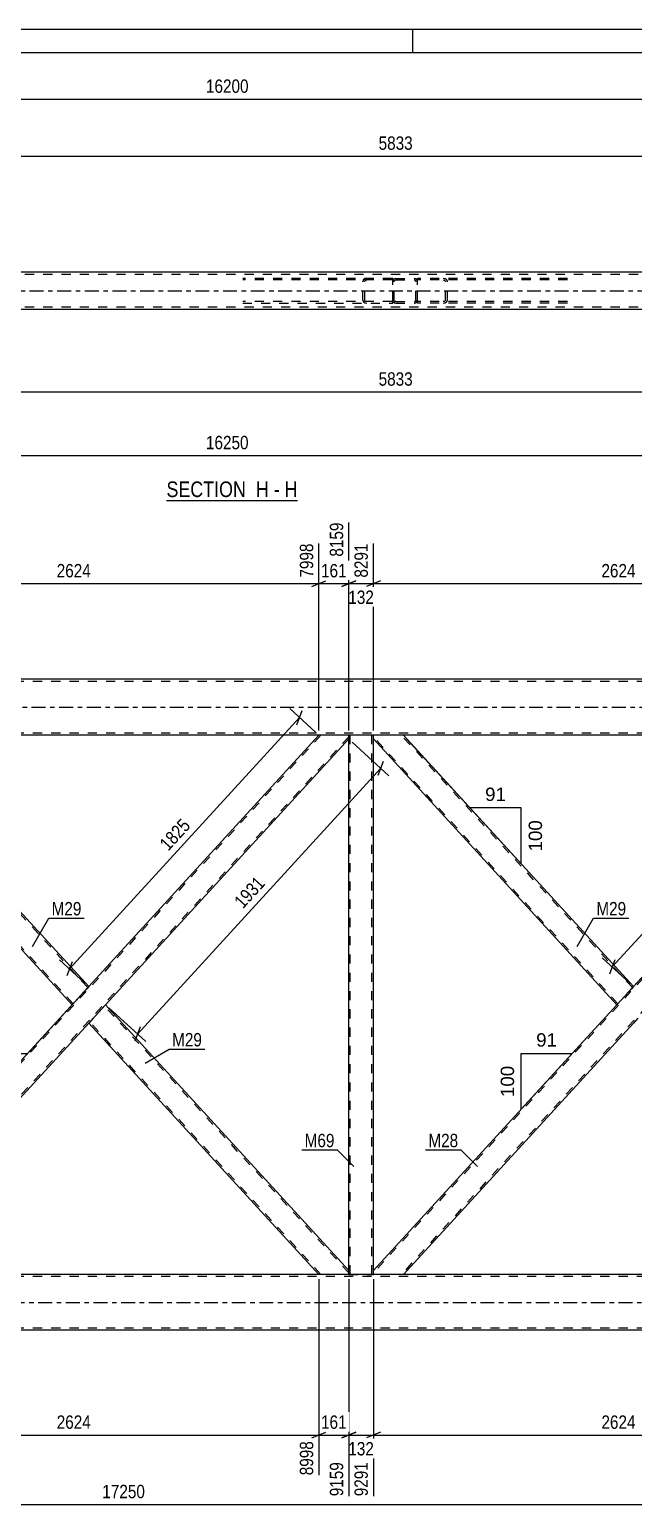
# Model space of a CAD drawing. Header units: millimetres. Extents: x -81 to 760, y -449 to 145.
# Drawn here: x 258 to 387.3, y -171 to 145.3 of the extents above; entities that cross this region are included whole.
import ezdxf

# ---------------------------------------------------------------- set-up
doc = ezdxf.new("R2010")
doc.units = ezdxf.units.MM
doc.linetypes.add('DXK_LINE_DOT2', pattern=[3.9198, 1.9599, -1.9599])
doc.linetypes.add('DXK_LINE_DOT3', pattern=[5.9187, 2.979, -0.9799, 0.9799, -0.9799])
doc.styles.add('Arial', font='ARIAL.TTF', dxfattribs={"height": 0.2})
doc.styles.add('Arial Narrow', font='ARIALN.TTF', dxfattribs={"height": 0.2})

# ---------------------------------------------------------------- blocks, each defined once
blk = doc.blocks.new('Unknown-389626899-1162 - 18990')
at = {"color": 5, "linetype": 'Continuous'}
for p, q in [((760.08, 145.34), (-80.92, 145.34)), ((340.08, 140.34), (340.08, 145.34)), ((755.08, 140.34), (-75.92, 140.34))]:
    blk.add_line(p, q, dxfattribs=at)
blk = doc.blocks.new('Unknown-389626899-20 - 47854')
at = {"color": 6, "linetype": 'Continuous'}
blk.add_line((287.31, 44.33), (315.38, 44.33), dxfattribs=at)
at = {"color": 0, "linetype": 'Continuous'}
blk.add_wipeout([(305.42, 45.08), (305.42, 48.58), (287.31, 48.58), (287.31, 45.08)], dxfattribs=at)
at = {"color": 7, "linetype": 'Continuous', "style": 'Arial Narrow'}
blk.add_text('SECTION ', height=3.34, dxfattribs=at).set_placement((287.31, 45.08))
at = {"color": 0, "linetype": 'Continuous'}
blk.add_wipeout([(309.23, 45.08), (309.23, 48.58), (306.47, 48.58), (306.47, 45.08)], dxfattribs=at)
blk.add_wipeout([(311.56, 45.08), (311.56, 48.58), (310.28, 48.58), (310.28, 45.08)], dxfattribs=at)
at = {"color": 7, "linetype": 'Continuous', "style": 'Arial Narrow'}
blk.add_text('H', height=3.34, dxfattribs=at).set_placement((306.47, 45.08))
at = {"color": 0, "linetype": 'Continuous'}
blk.add_wipeout([(315.38, 45.08), (315.38, 48.58), (312.61, 48.58), (312.61, 45.08)], dxfattribs=at)
at = {"color": 7, "linetype": 'Continuous', "style": 'Arial Narrow'}
for s, p in [('H', (312.61, 45.08)), ('-', (310.28, 45.08))]:
    blk.add_text(s, height=3.34, dxfattribs=at).set_placement(p)
blk = doc.blocks.new('Part-389626899-6551 - 6530')
at = {"color": 7, "linetype": 'DXK_LINE_DOT2'}
for p, q in [((320.37, -6), (214.97, -121.27)), ((326.36, -6.33), (220.96, -121.6)), ((326.36, -6), (319.94, -6)), ((270.67, -59.89), (267.09, -63.8)), ((274.24, -63.8), (270.67, -67.71)), ((221.4, -121.6), (214.97, -121.6))]:
    blk.add_line(p, q, dxfattribs=at)
at = {"color": 2, "linetype": 'Continuous'}
for p, q in [((319.94, -6), (270.67, -59.89)), ((326.36, -6.8), (326.36, -6)), ((326.36, -6.8), (274.24, -63.8)), ((267.09, -63.8), (214.97, -120.8)), ((270.67, -67.71), (221.4, -121.6)), ((214.97, -121.6), (214.97, -120.8))]:
    blk.add_line(p, q, dxfattribs=at)
blk = doc.blocks.new('Part-389626899-6556 - 6530')
at = {"color": 7, "linetype": 'DXK_LINE_DOT2'}
for p, q in [((221.4, -6), (214.97, -6)), ((214.97, -6.48), (214.97, -6)), ((267.31, -63.56), (214.97, -6.33)), ((270.45, -60.12), (220.96, -6)), ((270.63, -59.92), (270.23, -60.36)), ((267.31, -63.56), (267.32, -63.54))]:
    blk.add_line(p, q, dxfattribs=at)
at = {"color": 2, "linetype": 'Continuous'}
for p, q in [((270.67, -59.89), (221.4, -6)), ((214.97, -6.8), (214.97, -6.48)), ((267.09, -63.8), (214.97, -6.8)), ((270.67, -59.89), (270.23, -60.36)), ((270.23, -60.36), (267.09, -63.8))]:
    blk.add_line(p, q, dxfattribs=at)
blk = doc.blocks.new('Part-389626899-6561 - 6530')
at = {"color": 7, "linetype": 'DXK_LINE_DOT2'}
for p, q in [((437.04, -6), (331.64, -121.27)), ((443.03, -6.33), (337.63, -121.6)), ((443.03, -6), (436.6, -6)), ((443.03, -6.48), (443.03, -6)), ((387.33, -59.89), (383.76, -63.8)), ((390.91, -63.8), (387.33, -67.71)), ((338.06, -121.6), (331.64, -121.6))]:
    blk.add_line(p, q, dxfattribs=at)
at = {"color": 2, "linetype": 'Continuous'}
for p, q in [((436.6, -6), (387.33, -59.89)), ((443.03, -6.8), (390.91, -63.8)), ((443.03, -6.52), (443.03, -6.48)), ((443.03, -6.8), (443.03, -6.52)), ((383.76, -63.8), (331.64, -120.8)), ((387.33, -67.71), (338.06, -121.6)), ((331.64, -121.6), (331.64, -120.8))]:
    blk.add_line(p, q, dxfattribs=at)
blk = doc.blocks.new('Part-389626899-6566 - 6530')
at = {"color": 2, "linetype": 'Continuous'}
for p, q in [((331.64, -6.8), (331.64, -6)), ((387.33, -59.89), (338.06, -6)), ((383.76, -63.8), (331.64, -6.8)), ((387.33, -59.89), (386.9, -60.36)), ((386.9, -60.36), (383.76, -63.8))]:
    blk.add_line(p, q, dxfattribs=at)
at = {"color": 7, "linetype": 'DXK_LINE_DOT2'}
for p, q in [((338.06, -6), (331.64, -6)), ((383.97, -63.56), (331.64, -6.33)), ((387.12, -60.12), (337.63, -6)), ((387.3, -59.92), (386.9, -60.36)), ((383.97, -63.56), (383.99, -63.54))]:
    blk.add_line(p, q, dxfattribs=at)
blk = doc.blocks.new('Part-389626899-6586 - 6530')
at = {"color": 7, "linetype": 'DXK_LINE_DOT2'}
for p, q in [((331.64, -6), (326.36, -6)), ((326.36, -6.8), (326.36, -6)), ((326.68, -121.6), (326.68, -6)), ((331.32, -121.6), (331.32, -6)), ((331.64, -6.8), (331.64, -6)), ((326.36, -121.6), (326.36, -120.8)), ((326.36, -121.6), (331.64, -121.6)), ((331.64, -121.6), (331.64, -120.8))]:
    blk.add_line(p, q, dxfattribs=at)
at = {"color": 2, "linetype": 'Continuous'}
for p, q in [((326.36, -120.8), (326.36, -6.8)), ((331.64, -120.8), (331.64, -6.8))]:
    blk.add_line(p, q, dxfattribs=at)
blk = doc.blocks.new('Part-389626899-6623 - 6530')
at = {"color": 2, "linetype": 'Continuous'}
for p, q in [((274.24, -63.8), (270.67, -67.71)), ((326.36, -120.8), (274.24, -63.8)), ((319.94, -121.6), (270.67, -67.71)), ((326.36, -121.6), (326.36, -120.8))]:
    blk.add_line(p, q, dxfattribs=at)
at = {"color": 7, "linetype": 'DXK_LINE_DOT2'}
for p, q in [((326.36, -121.27), (274.03, -64.04)), ((270.88, -67.48), (270.9, -67.46)), ((320.37, -121.6), (270.88, -67.48)), ((326.36, -121.6), (319.94, -121.6)), ((326.36, -121.6), (326.36, -121.57))]:
    blk.add_line(p, q, dxfattribs=at)
blk = doc.blocks.new('Part-389626899-6707 - 6530')
at = {"color": 7, "linetype": 'DXK_LINE_DOT2'}
for p, q in [((578.17, -122.08), (-40, -122.08)), ((578.17, -133.12), (-40, -133.12)), ((578.17, -133.6), (-27.5, -133.6))]:
    blk.add_line(p, q, dxfattribs=at)
at = {"color": 2, "linetype": 'Continuous'}
for p, q in [((578.17, -121.6), (-35.2, -121.6)), ((439.17, -133.6), (224.77, -133.6))]:
    blk.add_line(p, q, dxfattribs=at)
at = {"color": 7, "linetype": 'DXK_LINE_DOT3'}
blk.add_line((-42, -127.6), (578.17, -127.6), dxfattribs=at)
blk = doc.blocks.new('Part-389626899-6712 - 6530')
at = {"color": 2, "linetype": 'Continuous'}
for p, q in [((443.67, 6), (0, 6)), ((439.17, -6), (218.83, -6))]:
    blk.add_line(p, q, dxfattribs=at)
at = {"color": 7, "linetype": 'DXK_LINE_DOT2'}
for p, q in [((578.17, 5.52), (0, 5.52)), ((578.17, -5.52), (0, -5.52))]:
    blk.add_line(p, q, dxfattribs=at)
at = {"color": 7, "linetype": 'DXK_LINE_DOT3'}
blk.add_line((-2, 0), (578.17, 0), dxfattribs=at)
blk = doc.blocks.new('Part-389626899-47861 - 47854')
at = {"color": 7, "linetype": 'DXK_LINE_DOT2'}
for p, q in [((336.41, 91.95), (336.16, 91.9)), ((336.41, 91.95), (340.41, 91.95)), ((340.65, 91.9), (340.41, 91.95)), ((335.82, 91.55), (335.77, 91.31)), ((335.77, 87.31), (335.77, 91.31)), ((336.09, 91.31), (336.11, 91.43)), ((336.09, 87.31), (336.09, 91.31)), ((336.28, 91.61), (336.41, 91.63)), ((336.41, 91.63), (340.41, 91.63)), ((340.41, 91.63), (340.53, 91.61)), ((340.7, 91.43), (340.73, 91.31)), ((340.73, 87.31), (340.73, 91.31)), ((341.05, 91.31), (341, 91.55)), ((341.05, 87.31), (341.05, 91.31)), ((335.77, 87.31), (335.82, 87.07)), ((336.11, 87.19), (336.09, 87.31)), ((336.16, 86.72), (336.41, 86.67)), ((336.41, 86.99), (336.28, 87.01)), ((336.41, 86.99), (340.41, 86.99)), ((336.41, 86.67), (340.41, 86.67)), ((340.53, 87.01), (340.41, 86.99)), ((340.41, 86.67), (340.65, 86.72)), ((340.73, 87.31), (340.7, 87.19)), ((341, 87.07), (341.05, 87.31))]:
    blk.add_line(p, q, dxfattribs=at)
for centre, radius, start, end in [((336.41, 91.31), 0.64, 112.5, 157.5), ((340.41, 91.31), 0.64, 22.5, 67.5), ((336.41, 91.31), 0.32, 112.5, 157.5), ((340.41, 91.31), 0.32, 22.5, 67.5), ((336.41, 87.31), 0.64, 202.5, 247.5), ((336.41, 87.31), 0.32, 202.5, 247.5), ((340.41, 87.31), 0.32, 292.5, 337.5), ((340.41, 87.31), 0.64, 292.5, 337.5)]:
    blk.add_arc(centre, radius, start, end, dxfattribs=at)
blk = doc.blocks.new('Part-389626899-47876 - 47854')
at = {"color": 7, "linetype": 'DXK_LINE_DOT2'}
for p, q in [((580.38, 92.83), (9.41, 92.83)), ((580.38, 85.79), (9.41, 85.79))]:
    blk.add_line(p, q, dxfattribs=at)
at = {"color": 2, "linetype": 'Continuous'}
for p, q in [((453.07, 93.31), (223.74, 93.31)), ((453.07, 85.31), (223.74, 85.31))]:
    blk.add_line(p, q, dxfattribs=at)
at = {"color": 7, "linetype": 'DXK_LINE_DOT3'}
blk.add_line((9.41, 89.31), (580.38, 89.31), dxfattribs=at)
blk = doc.blocks.new('Part-389626899-47958 - 47854')
at = {"color": 7, "linetype": 'DXK_LINE_DOT2'}
for p, q in [((335.63, 91.95), (303.64, 91.95)), ((330.21, 91.95), (329.88, 91.9)), ((335.77, 91.93), (335.63, 91.95)), ((335.77, 86.69), (335.77, 91.93)), ((335.63, 91.63), (303.64, 91.63)), ((329.41, 91.55), (329.34, 91.31)), ((329.34, 87.31), (329.34, 91.31)), ((329.78, 91.31), (329.81, 91.43)), ((329.78, 87.31), (329.78, 91.31)), ((330.04, 91.61), (330.21, 91.63)), ((335.63, 91.63), (335.77, 91.61)), ((335.63, 86.99), (303.64, 86.99)), ((303.64, 86.67), (335.63, 86.67)), ((329.34, 87.31), (329.41, 87.07)), ((329.81, 87.19), (329.78, 87.31)), ((329.88, 86.72), (330.21, 86.67)), ((330.21, 86.99), (330.04, 87.01)), ((335.63, 86.99), (335.77, 87.01)), ((335.63, 86.67), (335.77, 86.69))]:
    blk.add_line(p, q, dxfattribs=at)
for centre, radius, start, end in [((330.08, 91.14), 0.792, 104.8339, 148.022), ((330.15, 91.22), 0.396, 104.8339, 148.022), ((330.08, 87.48), 0.792, 211.978, 255.1661), ((330.15, 87.4), 0.396, 211.978, 255.1661)]:
    blk.add_arc(centre, radius, start, end, dxfattribs=at)
blk = doc.blocks.new('Part-389626899-47961 - 47854')
at = {"color": 7, "linetype": 'DXK_LINE_DOT2'}
for p, q in [((341.18, 91.95), (341.05, 91.93)), ((341.05, 86.69), (341.05, 91.93)), ((373.18, 91.95), (341.18, 91.95)), ((346.93, 91.9), (346.6, 91.95)), ((341.18, 91.63), (341.05, 91.61)), ((373.18, 91.63), (341.18, 91.63)), ((346.6, 91.63), (346.77, 91.61)), ((347, 91.43), (347.04, 91.31)), ((347.04, 87.31), (347.04, 91.31)), ((347.47, 91.31), (347.4, 91.55)), ((347.47, 87.31), (347.47, 91.31)), ((341.05, 87.01), (341.18, 86.99)), ((341.18, 86.67), (341.05, 86.69)), ((373.18, 86.99), (341.18, 86.99)), ((373.18, 86.67), (341.18, 86.67)), ((346.77, 87.01), (346.6, 86.99)), ((346.6, 86.67), (346.93, 86.72)), ((347.04, 87.31), (347, 87.19)), ((347.4, 87.07), (347.47, 87.31))]:
    blk.add_line(p, q, dxfattribs=at)
for centre, radius, start, end in [((346.73, 91.14), 0.792, 31.978, 75.1661), ((346.67, 91.22), 0.396, 31.978, 75.1661), ((346.67, 87.4), 0.396, 284.8339, 328.022), ((346.73, 87.48), 0.792, 284.8339, 328.022)]:
    blk.add_arc(centre, radius, start, end, dxfattribs=at)
blk = doc.blocks.new('StraightDimension-389626899-7749 - 6530')
at = {"color": 7, "linetype": 'Continuous'}
for p, q in [((266.53, -56.11), (315.8, -2.22)), ((319.2, -5.33), (313.7, -0.29)), ((315.23, -3.73), (316.37, -0.71)), ((269.93, -59.21), (264.43, -54.18)), ((267.1, -54.59), (265.96, -57.62))]:
    blk.add_line(p, q, dxfattribs=at)
at = {"color": 0}
blk.add_wipeout([(293.48, -25.51), (290.38, -22.68), (284.64, -28.96), (287.74, -31.8)], dxfattribs=at)
at = {"color": 3, "style": 'Arial Narrow'}
blk.add_text('1825', height=2.863, rotation=47.5612, dxfattribs=at).set_placement((287.7, -30.95))
blk = doc.blocks.new('StraightDimension-389626899-7785 - 6530')
at = {"color": 7, "linetype": 'Continuous'}
for p, q in [((435.87, -5.33), (429.9, 0.13)), ((382.74, -55.68), (432.01, -1.8)), ((431.44, -3.31), (432.58, -0.28)), ((386.6, -59.21), (380.63, -53.76)), ((383.31, -54.17), (382.17, -57.2))]:
    blk.add_line(p, q, dxfattribs=at)
at = {"color": 0}
blk.add_wipeout([(409.69, -25.09), (406.59, -22.26), (400.85, -28.54), (403.95, -31.37)], dxfattribs=at)
at = {"color": 3, "style": 'Arial Narrow'}
blk.add_text('1825', height=2.863, rotation=47.5612, dxfattribs=at).set_placement((403.91, -30.53))
blk = doc.blocks.new('StraightDimension-389626899-7734 - 6530')
at = {"color": 7, "linetype": 'Continuous'}
for p, q in [((327.1, -7.47), (334.97, -14.68)), ((332.63, -14.57), (333.77, -11.54)), ((281.09, -70.06), (333.2, -13.06)), ((274.98, -64.47), (282.86, -71.68)), ((281.66, -68.54), (280.52, -71.57))]:
    blk.add_line(p, q, dxfattribs=at)
at = {"color": 0}
blk.add_wipeout([(309.46, -37.91), (306.36, -35.07), (300.62, -41.36), (303.72, -44.19)], dxfattribs=at)
at = {"color": 3, "style": 'Arial Narrow'}
blk.add_text('1931', height=2.863, rotation=47.5612, dxfattribs=at).set_placement((303.68, -43.34))
blk = doc.blocks.new('AngleDimension-389626899-38762 - 6530')
at = {"color": 7, "linetype": 'Continuous'}
for p, q in [((319.26, -6.74), (257.53, -74.26)), ((246.6, -74.26), (257.53, -74.26)), ((246.6, -86.21), (257.53, -74.26)), ((246.6, -86.21), (246.6, -74.26))]:
    blk.add_line(p, q, dxfattribs=at)
at = {"color": 0}
for points in [[(254.89, -73.36), (254.89, -69.16), (249.24, -69.16), (249.24, -73.36)], [(245.7, -76.3), (241.5, -76.3), (241.5, -84.17), (245.7, -84.17)]]:
    blk.add_wipeout(points, dxfattribs=at)
at = {"color": 3, "style": 'Arial'}
blk.add_text('91', height=2.865, dxfattribs=at).set_placement((249.84, -72.76))
blk.add_text('100', height=2.865, rotation=90.0002, dxfattribs=at).set_placement((245.1, -83.57))
blk = doc.blocks.new('AngleDimension-389626899-38766 - 6530')
at = {"color": 7, "linetype": 'Continuous'}
for p, q in [((435.93, -6.74), (374.19, -74.26)), ((363.26, -74.26), (374.19, -74.26)), ((363.26, -86.21), (374.19, -74.26)), ((363.26, -86.21), (363.26, -74.26))]:
    blk.add_line(p, q, dxfattribs=at)
at = {"color": 0}
for points in [[(371.55, -73.36), (371.55, -69.16), (365.9, -69.16), (365.9, -73.36)], [(362.36, -76.3), (358.16, -76.3), (358.16, -84.17), (362.36, -84.17)]]:
    blk.add_wipeout(points, dxfattribs=at)
at = {"color": 3, "style": 'Arial'}
blk.add_text('91', height=2.865, dxfattribs=at).set_placement((366.5, -72.76))
blk.add_text('100', height=2.865, rotation=90.0002, dxfattribs=at).set_placement((361.76, -83.57))
blk = doc.blocks.new('AngleDimension-389626899-38789 - 6530')
at = {"color": 7, "linetype": 'Continuous'}
for p, q in [((338.74, -6.74), (352.31, -21.59)), ((363.25, -21.59), (352.31, -21.59)), ((363.25, -33.54), (352.31, -21.59)), ((363.25, -33.54), (363.25, -21.59))]:
    blk.add_line(p, q, dxfattribs=at)
at = {"color": 0}
for points in [[(360.6, -20.69), (360.6, -16.49), (354.96, -16.49), (354.96, -20.69)], [(368.35, -23.63), (364.15, -23.63), (364.15, -31.5), (368.35, -31.5)]]:
    blk.add_wipeout(points, dxfattribs=at)
at = {"color": 3, "style": 'Arial'}
blk.add_text('91', height=2.865, dxfattribs=at).set_placement((355.56, -20.09))
blk.add_text('100', height=2.865, rotation=90.0002, dxfattribs=at).set_placement((367.75, -30.9))
blk = doc.blocks.new('StraightDimension-389626899-38972 - 6530')
at = {"color": 7, "linetype": 'Continuous'}
for p, q in [((331.64, -5), (331.64, 35.12)), ((436.6, -5), (436.6, 36.95)), ((333.14, 27.11), (330.14, 25.91)), ((331.64, 26.51), (436.6, 26.51)), ((435.1, 25.91), (438.1, 27.11))]:
    blk.add_line(p, q, dxfattribs=at)
at = {"color": 0, "linetype": 'Continuous'}
blk.add_wipeout([(436, 37.55), (431.8, 37.55), (431.8, 27.21), (436, 27.21)], dxfattribs=at)
at = {"color": 0}
blk.add_wipeout([(388.38, 27.26), (388.38, 31.46), (379.87, 31.46), (379.87, 27.26)], dxfattribs=at)
at = {"color": 3, "linetype": 'Continuous', "style": 'Arial Narrow'}
blk.add_text('10915', height=2.863, rotation=90.0002, dxfattribs=at).set_placement((435.4, 27.81))
at = {"color": 3, "style": 'Arial Narrow'}
blk.add_text('2624', height=2.863, dxfattribs=at).set_placement((380.47, 27.86))
blk = doc.blocks.new('StraightDimension-389626899-38973 - 6530')
at = {"color": 7, "linetype": 'Continuous'}
for p, q in [((326.36, -5), (326.36, 39.62)), ((331.64, -5), (331.64, 35.12)), ((324.86, 25.91), (327.86, 27.11)), ((326.36, 26.51), (331.64, 26.51)), ((333.14, 27.11), (330.14, 25.91))]:
    blk.add_line(p, q, dxfattribs=at)
at = {"color": 0}
blk.add_wipeout([(332.34, 21.56), (332.34, 25.76), (325.66, 25.76), (325.66, 21.56)], dxfattribs=at)
at = {"color": 3, "style": 'Arial Narrow'}
blk.add_text('132', height=2.863, dxfattribs=at).set_placement((326.26, 22.16))
at = {"color": 0, "linetype": 'Continuous'}
blk.add_wipeout([(331.04, 35.72), (326.84, 35.72), (326.84, 27.21), (331.04, 27.21)], dxfattribs=at)
at = {"color": 3, "linetype": 'Continuous', "style": 'Arial Narrow'}
blk.add_text('8291', height=2.863, rotation=90.0002, dxfattribs=at).set_placement((330.44, 27.81))
blk = doc.blocks.new('StraightDimension-389626899-38974 - 6530')
at = {"color": 7, "linetype": 'Continuous'}
for p, q in [((326.36, -5), (326.36, 39.62)), ((319.94, -5), (319.94, 35.12)), ((318.44, 25.91), (321.44, 27.11)), ((319.94, 26.51), (326.36, 26.51)), ((327.86, 27.11), (324.86, 25.91))]:
    blk.add_line(p, q, dxfattribs=at)
at = {"color": 0}
blk.add_wipeout([(326.49, 27.26), (326.49, 31.46), (319.81, 31.46), (319.81, 27.26)], dxfattribs=at)
at = {"color": 0, "linetype": 'Continuous'}
blk.add_wipeout([(325.76, 40.22), (321.56, 40.22), (321.56, 31.71), (325.76, 31.71)], dxfattribs=at)
at = {"color": 3, "linetype": 'Continuous', "style": 'Arial Narrow'}
blk.add_text('8159', height=2.863, rotation=90.0002, dxfattribs=at).set_placement((325.16, 32.31))
at = {"color": 3, "style": 'Arial Narrow'}
blk.add_text('161', height=2.863, dxfattribs=at).set_placement((320.41, 27.86))
blk = doc.blocks.new('StraightDimension-389626899-38975 - 6530')
at = {"color": 7, "linetype": 'Continuous'}
for p, q in [((214.97, -5), (214.97, 35.12)), ((319.94, -5), (319.94, 35.12)), ((216.47, 27.11), (213.47, 25.91)), ((214.97, 26.51), (319.94, 26.51)), ((318.44, 25.91), (321.44, 27.11))]:
    blk.add_line(p, q, dxfattribs=at)
at = {"color": 0, "linetype": 'Continuous'}
blk.add_wipeout([(319.34, 35.72), (315.14, 35.72), (315.14, 27.21), (319.34, 27.21)], dxfattribs=at)
at = {"color": 0}
blk.add_wipeout([(271.71, 27.26), (271.71, 31.46), (263.2, 31.46), (263.2, 27.26)], dxfattribs=at)
at = {"color": 3, "linetype": 'Continuous', "style": 'Arial Narrow'}
blk.add_text('7998', height=2.863, rotation=90.0002, dxfattribs=at).set_placement((318.74, 27.81))
at = {"color": 3, "style": 'Arial Narrow'}
blk.add_text('2624', height=2.863, dxfattribs=at).set_placement((263.8, 27.86))
blk = doc.blocks.new('StraightDimension-389626899-39270 - 6530')
at = {"color": 7, "linetype": 'Continuous'}
blk.add_line((-41, -170.95), (597.27, -170.95), dxfattribs=at)
at = {"color": 0}
blk.add_wipeout([(283.31, -170.2), (283.31, -166), (272.97, -166), (272.97, -170.2)], dxfattribs=at)
at = {"color": 3, "style": 'Arial Narrow'}
blk.add_text('17250', height=2.863, dxfattribs=at).set_placement((273.57, -169.6))
blk = doc.blocks.new('StraightDimension-389626899-62964 - 6530')
at = {"color": 7, "linetype": 'Continuous'}
for p, q in [((331.64, -122.6), (331.64, -169.18)), ((436.6, -122.6), (436.6, -166.51)), ((333.14, -155.47), (330.14, -156.67)), ((331.64, -156.07), (436.6, -156.07)), ((435.1, -156.67), (438.1, -155.47))]:
    blk.add_line(p, q, dxfattribs=at)
at = {"color": 0}
blk.add_wipeout([(388.38, -155.32), (388.38, -151.12), (379.87, -151.12), (379.87, -155.32)], dxfattribs=at)
at = {"color": 0, "linetype": 'Continuous'}
blk.add_wipeout([(436, -156.77), (431.8, -156.77), (431.8, -167.11), (436, -167.11)], dxfattribs=at)
at = {"color": 3, "style": 'Arial Narrow'}
blk.add_text('2624', height=2.863, dxfattribs=at).set_placement((380.47, -154.72))
at = {"color": 3, "linetype": 'Continuous', "style": 'Arial Narrow'}
blk.add_text('11915', height=2.863, rotation=90.0002, dxfattribs=at).set_placement((435.4, -166.51))
blk = doc.blocks.new('StraightDimension-389626899-62965 - 6530')
at = {"color": 7, "linetype": 'Continuous'}
for p, q in [((326.36, -122.6), (326.36, -169.18)), ((331.64, -122.6), (331.64, -169.18)), ((324.86, -156.67), (327.86, -155.47)), ((326.36, -156.07), (331.64, -156.07)), ((333.14, -155.47), (330.14, -156.67))]:
    blk.add_line(p, q, dxfattribs=at)
at = {"color": 0}
blk.add_wipeout([(332.34, -161.02), (332.34, -156.82), (325.66, -156.82), (325.66, -161.02)], dxfattribs=at)
at = {"color": 0, "linetype": 'Continuous'}
blk.add_wipeout([(331.04, -161.27), (326.84, -161.27), (326.84, -169.78), (331.04, -169.78)], dxfattribs=at)
at = {"color": 3, "style": 'Arial Narrow'}
blk.add_text('132', height=2.863, dxfattribs=at).set_placement((326.26, -160.42))
at = {"color": 3, "linetype": 'Continuous', "style": 'Arial Narrow'}
blk.add_text('9291', height=2.863, rotation=90.0002, dxfattribs=at).set_placement((330.44, -169.18))
blk = doc.blocks.new('StraightDimension-389626899-62966 - 6530')
at = {"color": 7, "linetype": 'Continuous'}
for p, q in [((319.94, -122.6), (319.94, -164.68)), ((326.36, -122.6), (326.36, -169.18)), ((318.44, -156.67), (321.44, -155.47)), ((319.94, -156.07), (326.36, -156.07)), ((327.86, -155.47), (324.86, -156.67))]:
    blk.add_line(p, q, dxfattribs=at)
at = {"color": 0}
blk.add_wipeout([(326.49, -155.32), (326.49, -151.12), (319.81, -151.12), (319.81, -155.32)], dxfattribs=at)
at = {"color": 0, "linetype": 'Continuous'}
blk.add_wipeout([(325.76, -161.27), (321.56, -161.27), (321.56, -169.78), (325.76, -169.78)], dxfattribs=at)
at = {"color": 3, "style": 'Arial Narrow'}
blk.add_text('161', height=2.863, dxfattribs=at).set_placement((320.41, -154.72))
at = {"color": 3, "linetype": 'Continuous', "style": 'Arial Narrow'}
blk.add_text('9159', height=2.863, rotation=90.0002, dxfattribs=at).set_placement((325.16, -169.18))
blk = doc.blocks.new('StraightDimension-389626899-62967 - 6530')
at = {"color": 7, "linetype": 'Continuous'}
for p, q in [((214.97, -122.6), (214.97, -169.18)), ((319.94, -122.6), (319.94, -164.68)), ((216.47, -155.47), (213.47, -156.67)), ((214.97, -156.07), (319.94, -156.07)), ((318.44, -156.67), (321.44, -155.47))]:
    blk.add_line(p, q, dxfattribs=at)
at = {"color": 0}
blk.add_wipeout([(271.71, -155.32), (271.71, -151.12), (263.2, -151.12), (263.2, -155.32)], dxfattribs=at)
at = {"color": 0, "linetype": 'Continuous'}
blk.add_wipeout([(319.34, -156.77), (315.14, -156.77), (315.14, -165.28), (319.34, -165.28)], dxfattribs=at)
at = {"color": 3, "style": 'Arial Narrow'}
blk.add_text('2624', height=2.863, dxfattribs=at).set_placement((263.8, -154.72))
at = {"color": 3, "linetype": 'Continuous', "style": 'Arial Narrow'}
blk.add_text('8998', height=2.863, rotation=90.0002, dxfattribs=at).set_placement((318.74, -164.68))
blk = doc.blocks.new('StraightDimension-389626899-48367 - 47854')
at = {"color": 7, "linetype": 'Continuous'}
for p, q in [((219.74, 105.42), (219.74, 126.81)), ((453.07, 105.42), (453.07, 128.64)), ((221.24, 118.8), (218.24, 117.6)), ((219.74, 118.2), (453.07, 118.2)), ((451.57, 117.6), (454.57, 118.8))]:
    blk.add_line(p, q, dxfattribs=at)
at = {"color": 0, "linetype": 'Continuous'}
blk.add_wipeout([(452.47, 129.24), (448.27, 129.24), (448.27, 118.9), (452.47, 118.9)], dxfattribs=at)
at = {"color": 0}
blk.add_wipeout([(340.66, 118.95), (340.66, 123.15), (332.15, 123.15), (332.15, 118.95)], dxfattribs=at)
at = {"color": 3, "linetype": 'Continuous', "style": 'Arial Narrow'}
blk.add_text('11092', height=2.863, rotation=90.0002, dxfattribs=at).set_placement((451.87, 119.5))
at = {"color": 3, "style": 'Arial Narrow'}
blk.add_text('5833', height=2.863, dxfattribs=at).set_placement((332.75, 119.55))
blk = doc.blocks.new('StraightDimension-389626899-58058 - 47854')
at = {"color": 7, "linetype": 'Continuous'}
blk.add_line((9.41, 130.41), (591.28, 130.41), dxfattribs=at)
at = {"color": 0}
blk.add_wipeout([(305.51, 131.16), (305.51, 135.36), (295.17, 135.36), (295.17, 131.16)], dxfattribs=at)
at = {"color": 3, "style": 'Arial Narrow'}
blk.add_text('16200', height=2.863, dxfattribs=at).set_placement((295.77, 131.76))
blk = doc.blocks.new('StraightDimension-389626899-58127 - 47854')
at = {"color": 7, "linetype": 'Continuous'}
blk.add_line((8.41, 53.98), (592.28, 53.98), dxfattribs=at)
at = {"color": 0}
blk.add_wipeout([(305.51, 54.73), (305.51, 58.93), (295.17, 58.93), (295.17, 54.73)], dxfattribs=at)
at = {"color": 3, "style": 'Arial Narrow'}
blk.add_text('16250', height=2.863, dxfattribs=at).set_placement((295.77, 55.33))
blk = doc.blocks.new('StraightDimension-389626899-68995 - 47854')
at = {"color": 7, "linetype": 'Continuous'}
for p, q in [((219.74, 77.78), (219.74, 58.99)), ((453.07, 77.44), (453.07, 57.17)), ((221.24, 68.21), (218.24, 67.01)), ((219.74, 67.61), (453.07, 67.61)), ((451.57, 67.01), (454.57, 68.21))]:
    blk.add_line(p, q, dxfattribs=at)
at = {"color": 0}
blk.add_wipeout([(340.66, 68.36), (340.66, 72.56), (332.15, 72.56), (332.15, 68.36)], dxfattribs=at)
at = {"color": 0, "linetype": 'Continuous'}
blk.add_wipeout([(452.47, 66.91), (448.27, 66.91), (448.27, 56.57), (452.47, 56.57)], dxfattribs=at)
at = {"color": 3, "style": 'Arial Narrow'}
blk.add_text('5833', height=2.863, dxfattribs=at).set_placement((332.75, 68.96))
at = {"color": 3, "linetype": 'Continuous', "style": 'Arial Narrow'}
blk.add_text('11092', height=2.863, rotation=90.0002, dxfattribs=at).set_placement((451.87, 57.17))
blk = doc.blocks.new('Mark-389626899-6552 - 6530')
at = {"color": 0}
blk.add_wipeout([(269.1, -44.62), (269.1, -41.62), (262.71, -41.62), (262.71, -44.62)], dxfattribs=at)
blk.add_wipeout([(269.1, -44.62), (269.1, -41.62), (262.71, -41.62), (262.71, -44.62)], dxfattribs=at)
at = {"color": 30, "linetype": 'Continuous'}
for p, q in [((258.61, -51.29), (262.11, -45.22)), ((262.11, -45.22), (269.7, -45.22))]:
    blk.add_line(p, q, dxfattribs=at)
at = {"color": 3, "style": 'Arial Narrow'}
blk.add_text('M29', height=2.863, dxfattribs=at).set_placement((262.71, -44.62))
blk = doc.blocks.new('Mark-389626899-6557 - 6530')
at = {"color": 0}
blk.add_wipeout([(349.79, -94.33), (349.79, -91.33), (343.4, -91.33), (343.4, -94.33)], dxfattribs=at)
blk.add_wipeout([(349.79, -94.33), (349.79, -91.33), (343.4, -91.33), (343.4, -94.33)], dxfattribs=at)
at = {"color": 30, "linetype": 'Continuous'}
for p in [(342.8, -94.93), (353.93, -98.47)]:
    blk.add_line(p, (350.39, -94.93), dxfattribs=at)
at = {"color": 3, "style": 'Arial Narrow'}
blk.add_text('M28', height=2.863, dxfattribs=at).set_placement((343.4, -94.33))
blk = doc.blocks.new('Mark-389626899-6562 - 6530')
at = {"color": 0}
blk.add_wipeout([(385.77, -44.62), (385.77, -41.62), (379.38, -41.62), (379.38, -44.62)], dxfattribs=at)
blk.add_wipeout([(385.77, -44.62), (385.77, -41.62), (379.38, -41.62), (379.38, -44.62)], dxfattribs=at)
at = {"color": 30, "linetype": 'Continuous'}
for p, q in [((375.28, -51.29), (378.78, -45.22)), ((378.78, -45.22), (386.37, -45.22))]:
    blk.add_line(p, q, dxfattribs=at)
at = {"color": 3, "style": 'Arial Narrow'}
blk.add_text('M29', height=2.863, dxfattribs=at).set_placement((379.38, -44.62))
blk = doc.blocks.new('Mark-389626899-6582 - 6530')
at = {"color": 0}
blk.add_wipeout([(323.29, -94.33), (323.29, -91.33), (316.9, -91.33), (316.9, -94.33)], dxfattribs=at)
blk.add_wipeout([(323.29, -94.33), (323.29, -91.33), (316.9, -91.33), (316.9, -94.33)], dxfattribs=at)
at = {"color": 30, "linetype": 'Continuous'}
for p in [(316.3, -94.93), (327.43, -98.47)]:
    blk.add_line(p, (323.89, -94.93), dxfattribs=at)
at = {"color": 3, "style": 'Arial Narrow'}
blk.add_text('M69', height=2.863, dxfattribs=at).set_placement((316.9, -94.33))
blk = doc.blocks.new('Mark-389626899-6619 - 6530')
at = {"color": 0}
blk.add_wipeout([(294.92, -72.71), (294.92, -69.71), (288.52, -69.71), (288.52, -72.71)], dxfattribs=at)
blk.add_wipeout([(294.92, -72.71), (294.92, -69.71), (288.52, -69.71), (288.52, -72.71)], dxfattribs=at)
at = {"color": 30, "linetype": 'Continuous'}
for p, q in [((282.73, -76.31), (287.92, -73.31)), ((287.92, -73.31), (295.52, -73.31))]:
    blk.add_line(p, q, dxfattribs=at)
at = {"color": 3, "style": 'Arial Narrow'}
blk.add_text('M29', height=2.863, dxfattribs=at).set_placement((288.52, -72.71))

msp = doc.modelspace()

# ---------------------------------------------------------------- block references
for name in ['Unknown-389626899-1162 - 18990', 'Part-389626899-47876 - 47854', 'Part-389626899-47958 - 47854', 'Part-389626899-47861 - 47854', 'Part-389626899-47961 - 47854', 'Part-389626899-6712 - 6530', 'Part-389626899-6551 - 6530', 'Part-389626899-6556 - 6530', 'Part-389626899-6586 - 6530', 'Part-389626899-6561 - 6530', 'Part-389626899-6566 - 6530', 'Part-389626899-6623 - 6530', 'Part-389626899-6707 - 6530']:
    msp.add_blockref(name, (0, 0))

# ---------------------------------------------------------------- next in the draw order: block references
for name in ['StraightDimension-389626899-48367 - 47854', 'StraightDimension-389626899-58127 - 47854', 'Unknown-389626899-20 - 47854', 'StraightDimension-389626899-7785 - 6530', 'StraightDimension-389626899-7749 - 6530', 'Mark-389626899-6582 - 6530', 'Mark-389626899-6557 - 6530', 'StraightDimension-389626899-39270 - 6530']:
    msp.add_blockref(name, (0, 0))

# ---------------------------------------------------------------- next in the draw order: block references
for name in ['StraightDimension-389626899-58058 - 47854', 'StraightDimension-389626899-68995 - 47854', 'StraightDimension-389626899-38972 - 6530', 'StraightDimension-389626899-7734 - 6530', 'AngleDimension-389626899-38766 - 6530', 'StraightDimension-389626899-62964 - 6530']:
    msp.add_blockref(name, (0, 0))

# ---------------------------------------------------------------- next in the draw order: block references
for name in ['StraightDimension-389626899-38973 - 6530', 'AngleDimension-389626899-38762 - 6530', 'AngleDimension-389626899-38789 - 6530', 'Mark-389626899-6562 - 6530', 'StraightDimension-389626899-62965 - 6530']:
    msp.add_blockref(name, (0, 0))

# ---------------------------------------------------------------- next in the draw order: block references
for name in ['StraightDimension-389626899-38974 - 6530', 'Mark-389626899-6552 - 6530', 'Mark-389626899-6619 - 6530', 'StraightDimension-389626899-62966 - 6530']:
    msp.add_blockref(name, (0, 0))

# ---------------------------------------------------------------- next in the draw order: block references
for name in ['StraightDimension-389626899-38975 - 6530', 'StraightDimension-389626899-62967 - 6530']:
    msp.add_blockref(name, (0, 0))

doc.saveas('drawing.dxf')
